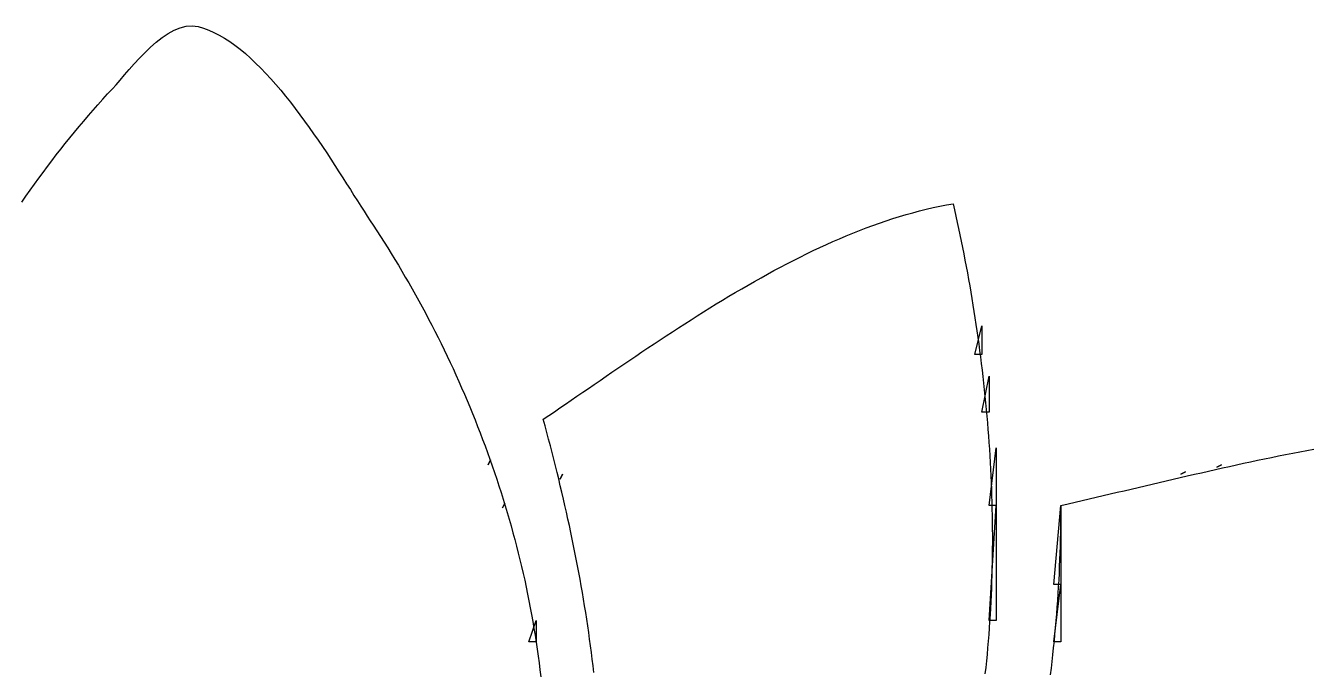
# Model space of a CAD drawing. Header units: millimetres. Extents: x 56222 to 3066687, y -650199 to -121287.
# Drawn here: x 140539.377 to 140542.572, y -185742.78 to -185741.179 of the extents above; entities that cross this region are included whole.
import ezdxf

# ---------------------------------------------------------------- set-up
doc = ezdxf.new("R2010")
doc.units = ezdxf.units.MM
doc.header["$MEASUREMENT"] = 0
doc.layers.add('$TD_AUDIT_GENERATED_(A0BDF17)', color=32, linetype='Continuous', lineweight=30)

msp = doc.modelspace()

# ---------------------------------------------------------------- linework, layer by layer
at = {"layer": '$TD_AUDIT_GENERATED_(A0BDF17)', "linetype": 'Continuous', "lineweight": 25, "ltscale": 2}
for p, q in [((140539.7749, -185741.1804), (140539.7898, -185741.1794)), ((140539.7898, -185741.1794), (140539.8045, -185741.1814)), ((140539.7004, -185741.2203), (140539.715, -185741.2088)), ((140539.715, -185741.2088), (140539.7298, -185741.1987)), ((140539.7298, -185741.1987), (140539.7448, -185741.1904)), ((140539.7448, -185741.1904), (140539.7598, -185741.1842)), ((140539.7598, -185741.1842), (140539.7749, -185741.1804)), ((140539.8045, -185741.1814), (140539.8176, -185741.1852)), ((140539.8176, -185741.1852), (140539.8307, -185741.19)), ((140539.8307, -185741.19), (140539.8437, -185741.1958)), ((140539.8437, -185741.1958), (140539.8568, -185741.2025)), ((140539.8568, -185741.2025), (140539.8699, -185741.2101)), ((140539.8699, -185741.2101), (140539.8829, -185741.2186)), ((140539.6721, -185741.2464), (140539.6861, -185741.233)), ((140539.6861, -185741.233), (140539.7004, -185741.2203)), ((140539.8829, -185741.2186), (140539.8959, -185741.2279)), ((140539.8959, -185741.2279), (140539.9088, -185741.2379)), ((140539.9088, -185741.2379), (140539.9217, -185741.2486)), ((140539.6334, -185741.2883), (140539.6457, -185741.2744)), ((140539.6457, -185741.2744), (140539.6587, -185741.2603)), ((140539.6587, -185741.2603), (140539.6721, -185741.2464)), ((140539.9217, -185741.2486), (140539.9345, -185741.26)), ((140539.9345, -185741.26), (140539.9472, -185741.272)), ((140539.9472, -185741.272), (140539.9599, -185741.2846)), ((140539.611, -185741.3143), (140539.6218, -185741.3017)), ((140539.6218, -185741.3017), (140539.6334, -185741.2883)), ((140539.9599, -185741.2846), (140539.9724, -185741.2977)), ((140539.9724, -185741.2977), (140539.9849, -185741.3113)), ((140539.5799, -185741.3489), (140539.592, -185741.3358)), ((140539.592, -185741.3358), (140539.601, -185741.3258)), ((140539.601, -185741.3258), (140539.611, -185741.3143)), ((140539.9849, -185741.3113), (140539.9972, -185741.3253)), ((140539.9972, -185741.3253), (140540.0095, -185741.3397)), ((140539.5559, -185741.3755), (140539.5679, -185741.3621)), ((140539.5679, -185741.3621), (140539.5799, -185741.3489)), ((140540.0095, -185741.3397), (140540.0216, -185741.3545)), ((140540.0216, -185741.3545), (140540.0336, -185741.3695)), ((140540.0336, -185741.3695), (140540.0454, -185741.3849)), ((140539.5207, -185741.4161), (140539.5323, -185741.4025)), ((140539.5323, -185741.4025), (140539.5441, -185741.3889)), ((140539.5441, -185741.3889), (140539.5559, -185741.3755)), ((140540.0454, -185741.3849), (140540.0571, -185741.4004)), ((140540.0571, -185741.4004), (140540.0686, -185741.4161)), ((140539.4976, -185741.4438), (140539.5091, -185741.4299)), ((140539.5091, -185741.4299), (140539.5207, -185741.4161)), ((140540.0686, -185741.4161), (140540.0799, -185741.4319)), ((140540.0799, -185741.4319), (140540.0911, -185741.4478)), ((140539.4748, -185741.4718), (140539.4862, -185741.4578)), ((140539.4862, -185741.4578), (140539.4976, -185741.4438)), ((140540.0911, -185741.4478), (140540.1021, -185741.4637)), ((140540.1021, -185741.4637), (140540.1129, -185741.4796)), ((140539.4525, -185741.5003), (140539.4636, -185741.486)), ((140539.4636, -185741.486), (140539.4748, -185741.4718)), ((140540.1129, -185741.4796), (140540.1235, -185741.4954)), ((140540.1235, -185741.4954), (140540.1338, -185741.5111)), ((140539.4197, -185741.5436), (140539.4305, -185741.5291)), ((140539.4305, -185741.5291), (140539.4414, -185741.5146)), ((140539.4414, -185741.5146), (140539.4525, -185741.5003)), ((140540.1338, -185741.5111), (140540.144, -185741.5267)), ((140540.144, -185741.5267), (140540.1539, -185741.542)), ((140539.3982, -185741.5729), (140539.4089, -185741.5582)), ((140539.4089, -185741.5582), (140539.4197, -185741.5436)), ((140540.1539, -185741.542), (140540.1636, -185741.5572)), ((140540.1636, -185741.5572), (140540.173, -185741.572)), ((140539.3772, -185741.6026), (140539.3877, -185741.5877)), ((140539.3877, -185741.5877), (140539.3982, -185741.5729)), ((140540.173, -185741.572), (140540.1822, -185741.5865)), ((140540.1822, -185741.5865), (140540.1911, -185741.6006)), ((140539.3669, -185741.6175), (140539.3772, -185741.6026)), ((140540.1911, -185741.6006), (140540.1998, -185741.6143)), ((140540.1998, -185741.6143), (140540.2081, -185741.6275)), ((140541.6446, -185741.6276), (140541.6613, -185741.6243)), ((140541.6613, -185741.6243), (140541.6779, -185741.6213)), ((140541.6779, -185741.6213), (140541.6814, -185741.6367)), ((140540.2081, -185741.6275), (140540.2162, -185741.6402)), ((140540.2162, -185741.6402), (140540.224, -185741.6524)), ((140540.224, -185741.6524), (140540.2315, -185741.6639)), ((140541.5117, -185741.6639), (140541.5283, -185741.6585)), ((140541.5283, -185741.6585), (140541.5449, -185741.6533)), ((140541.5449, -185741.6533), (140541.5615, -185741.6483)), ((140541.5615, -185741.6483), (140541.5781, -185741.6437)), ((140541.5781, -185741.6437), (140541.5947, -185741.6392)), ((140541.5947, -185741.6392), (140541.6114, -185741.6351)), ((140541.6114, -185741.6351), (140541.628, -185741.6312)), ((140541.628, -185741.6312), (140541.6446, -185741.6276)), ((140541.6814, -185741.6367), (140541.6849, -185741.6522)), ((140541.6849, -185741.6522), (140541.6883, -185741.6677)), ((140540.2315, -185741.6639), (140540.2386, -185741.6748)), ((140540.2386, -185741.6748), (140540.2478, -185741.6888)), ((140540.2478, -185741.6888), (140540.2569, -185741.7028)), ((140541.4291, -185741.6945), (140541.4456, -185741.6879)), ((140541.4456, -185741.6879), (140541.4621, -185741.6816)), ((140541.4621, -185741.6816), (140541.4786, -185741.6755)), ((140541.4786, -185741.6755), (140541.4952, -185741.6696)), ((140541.4952, -185741.6696), (140541.5117, -185741.6639)), ((140541.6883, -185741.6677), (140541.6916, -185741.6833)), ((140541.6916, -185741.6833), (140541.6949, -185741.6989)), ((140540.2569, -185741.7028), (140540.266, -185741.7169)), ((140540.266, -185741.7169), (140540.2749, -185741.7311)), ((140541.3634, -185741.7227), (140541.3798, -185741.7154)), ((140541.3798, -185741.7154), (140541.3962, -185741.7082)), ((140541.3962, -185741.7082), (140541.4127, -185741.7013)), ((140541.4127, -185741.7013), (140541.4291, -185741.6945)), ((140541.6949, -185741.6989), (140541.6981, -185741.7145)), ((140541.6981, -185741.7145), (140541.7012, -185741.7302)), ((140540.2749, -185741.7311), (140540.2838, -185741.7454)), ((140540.2838, -185741.7454), (140540.2926, -185741.7598)), ((140541.2819, -185741.762), (140541.2982, -185741.7539)), ((140541.2982, -185741.7539), (140541.3144, -185741.7458)), ((140541.3144, -185741.7458), (140541.3307, -185741.7379)), ((140541.3307, -185741.7379), (140541.3471, -185741.7302)), ((140541.3471, -185741.7302), (140541.3634, -185741.7227)), ((140541.7012, -185741.7302), (140541.7043, -185741.7459)), ((140541.7043, -185741.7459), (140541.7074, -185741.7617)), ((140540.2926, -185741.7598), (140540.3014, -185741.7742)), ((140540.3014, -185741.7742), (140540.31, -185741.7888)), ((140541.2334, -185741.7875), (140541.2496, -185741.7789)), ((140541.2496, -185741.7789), (140541.2657, -185741.7704)), ((140541.2657, -185741.7704), (140541.2819, -185741.762)), ((140541.7074, -185741.7617), (140541.7104, -185741.7775)), ((140541.7104, -185741.7775), (140541.7133, -185741.7933)), ((140540.31, -185741.7888), (140540.3186, -185741.8034)), ((140540.3186, -185741.8034), (140540.3271, -185741.8181)), ((140540.3271, -185741.8181), (140540.3355, -185741.8328)), ((140541.1693, -185741.8233), (140541.1853, -185741.8142)), ((140541.1853, -185741.8142), (140541.2013, -185741.8051)), ((140541.2013, -185741.8051), (140541.2173, -185741.7963)), ((140541.2173, -185741.7963), (140541.2334, -185741.7875)), ((140541.7133, -185741.7933), (140541.7162, -185741.8092)), ((140541.7162, -185741.8092), (140541.719, -185741.8251)), ((140540.3355, -185741.8328), (140540.3439, -185741.8477)), ((140540.3439, -185741.8477), (140540.3521, -185741.8626)), ((140541.1217, -185741.8512), (140541.1375, -185741.8418)), ((140541.1375, -185741.8418), (140541.1534, -185741.8325)), ((140541.1534, -185741.8325), (140541.1693, -185741.8233)), ((140541.719, -185741.8251), (140541.7217, -185741.841)), ((140541.7217, -185741.841), (140541.7244, -185741.857)), ((140540.3521, -185741.8626), (140540.3603, -185741.8775)), ((140540.3603, -185741.8775), (140540.3683, -185741.8926)), ((140541.0588, -185741.8897), (140541.0744, -185741.88)), ((140541.0744, -185741.88), (140541.0901, -185741.8703)), ((140541.0901, -185741.8703), (140541.1059, -185741.8607)), ((140541.1059, -185741.8607), (140541.1217, -185741.8512)), ((140541.7244, -185741.857), (140541.727, -185741.873)), ((140541.727, -185741.873), (140541.7296, -185741.889)), ((140540.3683, -185741.8926), (140540.3763, -185741.9077)), ((140540.3763, -185741.9077), (140540.3842, -185741.9229)), ((140541.0122, -185741.9193), (140541.0277, -185741.9094)), ((140541.0277, -185741.9094), (140541.0432, -185741.8995)), ((140541.0432, -185741.8995), (140541.0588, -185741.8897)), ((140541.7296, -185741.889), (140541.7321, -185741.9051)), ((140541.7321, -185741.9051), (140541.7345, -185741.9212)), ((140540.3842, -185741.9229), (140540.392, -185741.9382)), ((140540.392, -185741.9382), (140540.3998, -185741.9535)), ((140540.9661, -185741.9493), (140540.9814, -185741.9393)), ((140540.9814, -185741.9393), (140540.9968, -185741.9293)), ((140540.9968, -185741.9293), (140541.0122, -185741.9193)), ((140541.7315, -185741.996), (140541.7493, -185741.9246)), ((140541.7345, -185741.9212), (140541.7369, -185741.9373)), ((140541.7369, -185741.9373), (140541.7392, -185741.9534)), ((140541.7493, -185741.9246), (140541.7493, -185741.996)), ((140540.3998, -185741.9535), (140540.4074, -185741.9689)), ((140540.4074, -185741.9689), (140540.4149, -185741.9843)), ((140540.9206, -185741.9795), (140540.9357, -185741.9694)), ((140540.9357, -185741.9694), (140540.9509, -185741.9594)), ((140540.9509, -185741.9594), (140540.9661, -185741.9493)), ((140541.7392, -185741.9534), (140541.7415, -185741.9696)), ((140541.7415, -185741.9696), (140541.7436, -185741.9858)), ((140540.4149, -185741.9843), (140540.4224, -185741.9998)), ((140540.4224, -185741.9998), (140540.4298, -185742.0154)), ((140540.8608, -185742.0199), (140540.8756, -185742.0098)), ((140540.8756, -185742.0098), (140540.8905, -185741.9997)), ((140540.8905, -185741.9997), (140540.9055, -185741.9896)), ((140540.9055, -185741.9896), (140540.9206, -185741.9795)), ((140541.7493, -185741.996), (140541.7315, -185741.996)), ((140541.7436, -185741.9858), (140541.7457, -185742.002)), ((140541.7457, -185742.002), (140541.7478, -185742.0183)), ((140540.4298, -185742.0154), (140540.437, -185742.031)), ((140540.437, -185742.031), (140540.4442, -185742.0467)), ((140540.8167, -185742.05), (140540.8313, -185742.04)), ((140540.8313, -185742.04), (140540.846, -185742.03)), ((140540.846, -185742.03), (140540.8608, -185742.0199)), ((140541.7478, -185742.0183), (140541.7498, -185742.0346)), ((140541.7498, -185742.0346), (140541.7517, -185742.0508)), ((140540.4442, -185742.0467), (140540.4513, -185742.0625)), ((140540.4513, -185742.0625), (140540.4583, -185742.0783)), ((140540.7732, -185742.0799), (140540.7876, -185742.07)), ((140540.7876, -185742.07), (140540.8021, -185742.06)), ((140540.8021, -185742.06), (140540.8167, -185742.05)), ((140541.7493, -185742.1387), (140541.7671, -185742.0495)), ((140541.7517, -185742.0508), (140541.7535, -185742.0671)), ((140541.7535, -185742.0671), (140541.7553, -185742.0835)), ((140541.7671, -185742.0495), (140541.7671, -185742.1387)), ((140540.4583, -185742.0783), (140540.4651, -185742.0942)), ((140540.4651, -185742.0942), (140540.4719, -185742.1101)), ((140540.7305, -185742.1092), (140540.7446, -185742.0995)), ((140540.7446, -185742.0995), (140540.7589, -185742.0897)), ((140540.7589, -185742.0897), (140540.7732, -185742.0799)), ((140541.7553, -185742.0835), (140541.7569, -185742.0998)), ((140541.7569, -185742.0998), (140541.7586, -185742.1162)), ((140540.4719, -185742.1101), (140540.4786, -185742.1261)), ((140540.4786, -185742.1261), (140540.4852, -185742.1421)), ((140540.6885, -185742.1379), (140540.7024, -185742.1284)), ((140540.7024, -185742.1284), (140540.7164, -185742.1188)), ((140540.7164, -185742.1188), (140540.7305, -185742.1092)), ((140541.7586, -185742.1162), (140541.7601, -185742.1325)), ((140541.7601, -185742.1325), (140541.7616, -185742.1489)), ((140540.4852, -185742.1421), (140540.4917, -185742.1582)), ((140540.4917, -185742.1582), (140540.4981, -185742.1743)), ((140540.6609, -185742.1566), (140540.6747, -185742.1473)), ((140540.6654, -185742.173), (140540.6609, -185742.1566)), ((140540.6747, -185742.1473), (140540.6885, -185742.1379)), ((140541.7671, -185742.1387), (140541.7493, -185742.1387)), ((140541.7616, -185742.1489), (140541.763, -185742.1653)), ((140541.763, -185742.1653), (140541.7643, -185742.1818)), ((140540.4981, -185742.1743), (140540.5043, -185742.1905)), ((140540.5043, -185742.1905), (140540.5105, -185742.2067)), ((140540.6698, -185742.1895), (140540.6654, -185742.173)), ((140540.6742, -185742.2059), (140540.6698, -185742.1895)), ((140541.7643, -185742.1818), (140541.7656, -185742.1982)), ((140541.7656, -185742.1982), (140541.7668, -185742.2146)), ((140540.5105, -185742.2067), (140540.5166, -185742.223)), ((140540.5166, -185742.223), (140540.5226, -185742.2393)), ((140540.6785, -185742.2224), (140540.6742, -185742.2059)), ((140540.6827, -185742.2389), (140540.6785, -185742.2224)), ((140541.7668, -185742.2146), (140541.7679, -185742.2311)), ((140541.7671, -185742.3707), (140541.785, -185742.2279)), ((140541.7679, -185742.2311), (140541.7689, -185742.2475)), ((140541.785, -185742.2279), (140541.785, -185742.3707)), ((140542.5556, -185742.234), (140542.5731, -185742.2308)), ((140540.5226, -185742.2393), (140540.5284, -185742.2557)), ((140540.5301, -185742.2577), (140540.5241, -185742.2696)), ((140540.5241, -185742.2696), (140540.5301, -185742.2577)), ((140540.5284, -185742.2557), (140540.5342, -185742.2721)), ((140540.6869, -185742.2554), (140540.6827, -185742.2389)), ((140540.6911, -185742.272), (140540.6869, -185742.2554)), ((140541.7689, -185742.2475), (140541.7699, -185742.264)), ((140541.7699, -185742.264), (140541.7708, -185742.2805)), ((140542.3984, -185742.266), (140542.4158, -185742.2622)), ((140542.4158, -185742.2622), (140542.4333, -185742.2585)), ((140542.4333, -185742.2585), (140542.4507, -185742.2549)), ((140542.4507, -185742.2549), (140542.4682, -185742.2513)), ((140542.4682, -185742.2513), (140542.4856, -185742.2477)), ((140542.4856, -185742.2477), (140542.5031, -185742.2442)), ((140542.5031, -185742.2442), (140542.5206, -185742.2407)), ((140542.5206, -185742.2407), (140542.5381, -185742.2374)), ((140542.5381, -185742.2374), (140542.5556, -185742.234)), ((140540.5342, -185742.2721), (140540.5398, -185742.2886)), ((140540.5398, -185742.2886), (140540.5454, -185742.3051)), ((140540.6952, -185742.2885), (140540.6911, -185742.272)), ((140540.6992, -185742.305), (140540.6952, -185742.2885)), ((140540.7085, -185742.2933), (140540.7025, -185742.3052)), ((140540.7025, -185742.3052), (140540.7085, -185742.2933)), ((140541.7708, -185742.2805), (140541.7716, -185742.297)), ((140541.7716, -185742.297), (140541.7723, -185742.3134)), ((140542.2416, -185742.3013), (140542.2591, -185742.2973)), ((140542.2548, -185742.2874), (140542.2429, -185742.2934)), ((140542.2429, -185742.2934), (140542.2548, -185742.2874)), ((140542.2591, -185742.2973), (140542.2765, -185742.2933)), ((140542.2765, -185742.2933), (140542.2939, -185742.2893)), ((140542.2939, -185742.2893), (140542.3113, -185742.2853)), ((140542.3113, -185742.2853), (140542.3287, -185742.2814)), ((140542.3287, -185742.2814), (140542.3461, -185742.2775)), ((140542.3441, -185742.2696), (140542.3322, -185742.2755)), ((140542.3322, -185742.2755), (140542.3441, -185742.2696)), ((140542.3461, -185742.2775), (140542.3635, -185742.2736)), ((140542.3635, -185742.2736), (140542.381, -185742.2698)), ((140542.381, -185742.2698), (140542.3984, -185742.266)), ((140540.5454, -185742.3051), (140540.5508, -185742.3216)), ((140540.5508, -185742.3216), (140540.5561, -185742.3382)), ((140540.7032, -185742.3216), (140540.6992, -185742.305)), ((140540.7071, -185742.3381), (140540.7032, -185742.3216)), ((140541.7723, -185742.3134), (140541.773, -185742.3299)), ((140542.1198, -185742.3299), (140542.1372, -185742.3258)), ((140542.1372, -185742.3258), (140542.1546, -185742.3217)), ((140542.1546, -185742.3217), (140542.172, -185742.3176)), ((140542.172, -185742.3176), (140542.1894, -185742.3135)), ((140542.1894, -185742.3135), (140542.2068, -185742.3094)), ((140542.2068, -185742.3094), (140542.2242, -185742.3054)), ((140542.2242, -185742.3054), (140542.2416, -185742.3013)), ((140540.5561, -185742.3382), (140540.5613, -185742.3548)), ((140540.5613, -185742.3548), (140540.5664, -185742.3714)), ((140540.711, -185742.3547), (140540.7071, -185742.3381)), ((140540.7148, -185742.3712), (140540.711, -185742.3547)), ((140541.773, -185742.3299), (140541.7735, -185742.3464)), ((140541.7735, -185742.3464), (140541.774, -185742.3629)), ((140541.9805, -185742.3626), (140541.9979, -185742.3586)), ((140541.9979, -185742.3586), (140542.0153, -185742.3545)), ((140542.0153, -185742.3545), (140542.0328, -185742.3504)), ((140542.0328, -185742.3504), (140542.0502, -185742.3463)), ((140542.0502, -185742.3463), (140542.0676, -185742.3422)), ((140542.0676, -185742.3422), (140542.085, -185742.3381)), ((140542.085, -185742.3381), (140542.1024, -185742.334)), ((140542.1024, -185742.334), (140542.1198, -185742.3299)), ((140540.5658, -185742.3647), (140540.5598, -185742.3766)), ((140540.5598, -185742.3766), (140540.5658, -185742.3647)), ((140540.5664, -185742.3714), (140540.5714, -185742.3881)), ((140540.5714, -185742.3881), (140540.5763, -185742.4048)), ((140540.7186, -185742.3878), (140540.7148, -185742.3712)), ((140540.7222, -185742.4044), (140540.7186, -185742.3878)), ((140541.785, -185742.3707), (140541.7671, -185742.3707)), ((140541.7671, -185742.6561), (140541.785, -185742.3707)), ((140541.774, -185742.3629), (140541.7744, -185742.3794)), ((140541.7744, -185742.3794), (140541.7748, -185742.3959)), ((140541.785, -185742.3707), (140541.785, -185742.6561)), ((140541.9277, -185742.5669), (140541.9456, -185742.3707)), ((140541.9454, -185742.4043), (140541.9455, -185742.3875)), ((140541.9455, -185742.3875), (140541.9456, -185742.3707)), ((140541.9456, -185742.3707), (140541.963, -185742.3667)), ((140541.9456, -185742.3707), (140541.9456, -185742.5669)), ((140541.963, -185742.3667), (140541.9805, -185742.3626)), ((140540.5763, -185742.4048), (140540.581, -185742.4216)), ((140540.581, -185742.4216), (140540.5857, -185742.4384)), ((140540.7258, -185742.4209), (140540.7222, -185742.4044)), ((140540.7294, -185742.4375), (140540.7258, -185742.4209)), ((140541.7748, -185742.3959), (140541.775, -185742.4124)), ((140541.775, -185742.4124), (140541.7752, -185742.4289)), ((140541.9449, -185742.4379), (140541.9452, -185742.4211)), ((140541.9452, -185742.4211), (140541.9454, -185742.4043)), ((140540.5857, -185742.4384), (140540.5902, -185742.4552)), ((140540.5902, -185742.4552), (140540.5946, -185742.472)), ((140540.7329, -185742.4541), (140540.7294, -185742.4375)), ((140540.7363, -185742.4707), (140540.7329, -185742.4541)), ((140541.7752, -185742.4289), (140541.7753, -185742.4454)), ((140541.7753, -185742.4454), (140541.7753, -185742.4618)), ((140541.9441, -185742.4716), (140541.9446, -185742.4548)), ((140541.9446, -185742.4548), (140541.9449, -185742.4379)), ((140540.5946, -185742.472), (140540.5989, -185742.4889)), ((140540.5989, -185742.4889), (140540.603, -185742.5058)), ((140540.7396, -185742.4873), (140540.7363, -185742.4707)), ((140540.7429, -185742.5038), (140540.7396, -185742.4873)), ((140541.7752, -185742.4783), (140541.775, -185742.4948)), ((140541.7753, -185742.4618), (140541.7752, -185742.4783)), ((140541.943, -185742.5053), (140541.9436, -185742.4885)), ((140541.9436, -185742.4885), (140541.9441, -185742.4716)), ((140540.603, -185742.5058), (140540.6071, -185742.5227)), ((140540.7461, -185742.5204), (140540.7429, -185742.5038)), ((140540.7492, -185742.537), (140540.7461, -185742.5204)), ((140541.7748, -185742.5113), (140541.7744, -185742.5277)), ((140541.775, -185742.4948), (140541.7748, -185742.5113)), ((140541.9423, -185742.5222), (140541.943, -185742.5053)), ((140540.6071, -185742.5227), (140540.611, -185742.5397)), ((140540.611, -185742.5397), (140540.6148, -185742.5566)), ((140540.7522, -185742.5536), (140540.7492, -185742.537)), ((140541.774, -185742.5442), (140541.7735, -185742.5606)), ((140541.7744, -185742.5277), (140541.774, -185742.5442)), ((140541.9407, -185742.5559), (140541.9415, -185742.539)), ((140541.9415, -185742.539), (140541.9423, -185742.5222)), ((140540.6148, -185742.5566), (140540.6185, -185742.5736)), ((140540.6185, -185742.5736), (140540.622, -185742.5907)), ((140540.7552, -185742.5702), (140540.7522, -185742.5536)), ((140540.7581, -185742.5867), (140540.7552, -185742.5702)), ((140541.7729, -185742.577), (140541.7722, -185742.5934)), ((140541.7735, -185742.5606), (140541.7729, -185742.577)), ((140541.9456, -185742.5669), (140541.9277, -185742.5669)), ((140541.9277, -185742.7097), (140541.9456, -185742.5669)), ((140541.9387, -185742.5896), (140541.9397, -185742.5728)), ((140541.9397, -185742.5728), (140541.9407, -185742.5559)), ((140541.9456, -185742.5669), (140541.9456, -185742.7097)), ((140540.622, -185742.5907), (140540.6254, -185742.6077)), ((140540.6254, -185742.6077), (140540.6287, -185742.6248)), ((140540.7609, -185742.6033), (140540.7581, -185742.5867)), ((140540.7636, -185742.6199), (140540.7609, -185742.6033)), ((140541.7714, -185742.6098), (140541.7706, -185742.6262)), ((140541.7722, -185742.5934), (140541.7714, -185742.6098)), ((140541.9364, -185742.6234), (140541.9376, -185742.6065)), ((140541.9376, -185742.6065), (140541.9387, -185742.5896)), ((140540.6287, -185742.6248), (140540.6319, -185742.6418)), ((140540.6319, -185742.6418), (140540.635, -185742.6589)), ((140540.7663, -185742.6364), (140540.7636, -185742.6199)), ((140540.7688, -185742.653), (140540.7663, -185742.6364)), ((140541.7696, -185742.6426), (140541.7686, -185742.659)), ((140541.7706, -185742.6262), (140541.7696, -185742.6426)), ((140541.9338, -185742.6571), (140541.9351, -185742.6402)), ((140541.9351, -185742.6402), (140541.9364, -185742.6234)), ((140540.6252, -185742.7097), (140540.6431, -185742.6561)), ((140540.635, -185742.6589), (140540.6379, -185742.6761)), ((140540.6379, -185742.6761), (140540.6407, -185742.6932)), ((140540.6431, -185742.6561), (140540.6431, -185742.7097)), ((140540.7713, -185742.6695), (140540.7688, -185742.653)), ((140540.7737, -185742.6861), (140540.7713, -185742.6695)), ((140541.7675, -185742.6753), (140541.7662, -185742.6916)), ((140541.785, -185742.6561), (140541.7671, -185742.6561)), ((140541.7686, -185742.659), (140541.7675, -185742.6753)), ((140541.9307, -185742.6908), (140541.9323, -185742.6739)), ((140541.9323, -185742.6739), (140541.9338, -185742.6571)), ((140540.6431, -185742.7097), (140540.6252, -185742.7097)), ((140540.6407, -185742.6932), (140540.6433, -185742.7103)), ((140540.6433, -185742.7103), (140540.6459, -185742.7275)), ((140540.776, -185742.7026), (140540.7737, -185742.6861)), ((140540.7783, -185742.7191), (140540.776, -185742.7026)), ((140541.7649, -185742.7079), (140541.7635, -185742.7242)), ((140541.7662, -185742.6916), (140541.7649, -185742.7079)), ((140541.9274, -185742.7244), (140541.9291, -185742.7076)), ((140541.9456, -185742.7097), (140541.9277, -185742.7097)), ((140541.9291, -185742.7076), (140541.9307, -185742.6908)), ((140540.6459, -185742.7275), (140540.6482, -185742.7446)), ((140540.6482, -185742.7446), (140540.6505, -185742.7618)), ((140540.7804, -185742.7357), (140540.7783, -185742.7191)), ((140540.7824, -185742.7522), (140540.7804, -185742.7357)), ((140541.762, -185742.7405), (140541.7604, -185742.7567)), ((140541.7635, -185742.7242), (140541.762, -185742.7405)), ((140541.9237, -185742.7581), (140541.9256, -185742.7413)), ((140541.9256, -185742.7413), (140541.9274, -185742.7244)), ((140540.6505, -185742.7618), (140540.6526, -185742.779)), ((140540.7844, -185742.7687), (140540.7824, -185742.7522)), ((140540.7863, -185742.7852), (140540.7844, -185742.7687)), ((140541.7587, -185742.7729), (140541.7569, -185742.7891)), ((140541.7604, -185742.7567), (140541.7587, -185742.7729)), ((140541.9196, -185742.7916), (140541.9217, -185742.7748)), ((140541.9217, -185742.7748), (140541.9237, -185742.7581)), ((140540.6526, -185742.779), (140540.6546, -185742.7962))]:
    msp.add_line(p, q, dxfattribs=at)

doc.saveas('drawing.dxf')
